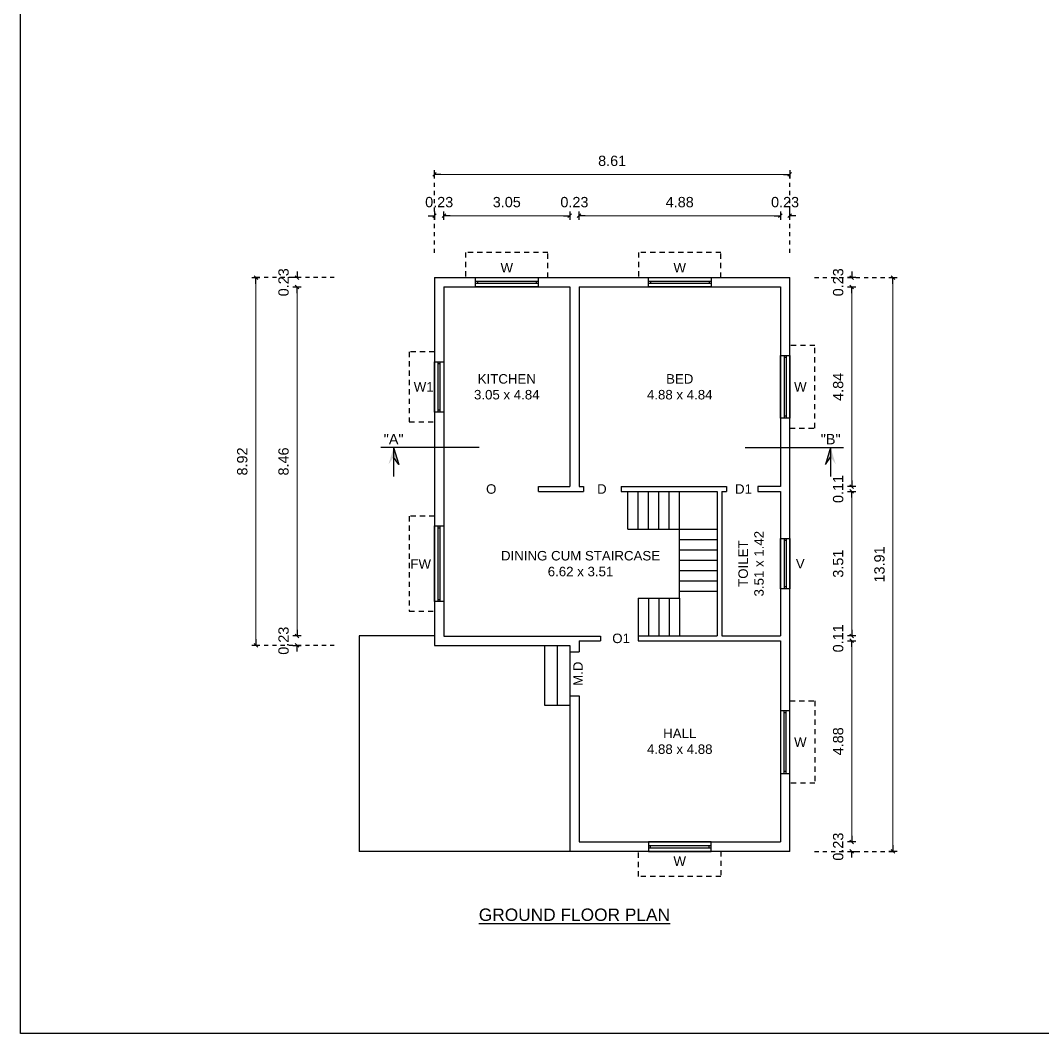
# Model space of a CAD drawing. Header units: metres. Extents: x 1126 to 1595, y 117 to 472.
# Drawn here: x 1389.98 to 1414.75, y 416.93 to 441.48 of the extents above; entities that cross this region are included whole.
import ezdxf
from ezdxf.enums import TextEntityAlignment as Align

# ---------------------------------------------------------------- set-up
doc = ezdxf.new("R2010")
doc.units = ezdxf.units.M
doc.linetypes.add('DOT', pattern=[0.25, 0, -0.25])
doc.linetypes.add('HIDDEN', pattern=[9.525, 6.35, -3.175])
for name, color, linetype in [('Sunshade', 8, 'HIDDEN'), ('TEXT', 7, 'Continuous'), ('Ventilator', 7, 'HIDDEN'), ('Window', 7, 'Continuous')]:
    doc.layers.add(name, color=color, linetype=linetype)
doc.styles.add('ARIAL', font='arial.ttf')
doc.styles.get("Standard").update_dxf_attribs({"font": 'arial.ttf', "height": 0.23})
doc.dimstyles.new('FLOOR DIM', dxfattribs={"dimtxt": 0.2, "dimasz": 0.05, "dimexe": 0.075, "dimexo": 0.3, "dimgap": 0.025, "dimtad": 0, "dimzin": 3, "dimdsep": 46, "dimtxsty": 'ARIAL', "dimblk": 'JM1', "dimcen": -0.09, "dimclrd": 5, "dimclre": 250, "dimclrt": 3, "dimazin": 0, "dimtfac": 0.65, "dimtix": 1, "dimtofl": 0, "dimtmove": 0, "dimatfit": 2, "dimfxl": 0, "dimfrac": 1, "dimtolj": 1, "dimlwd": 18, "dimlwe": -1, "dimarcsym": 0})

# ---------------------------------------------------------------- blocks, each defined once
blk = doc.blocks.new('JM1')
at = {"color": 2}
for p, q in [((-3, 0), (0, 0)), ((-0.88, -0.88), (0.88, 0.88)), ((0, 2), (0, -2))]:
    blk.add_line(p, q, dxfattribs=at)
blk = doc.blocks.new('*D638')
at = {"color": 5, "lineweight": 18}
for p, q in [((1399.966, 436.749), (1399.916, 436.749)), ((1400.294, 436.749), (1400.344, 436.749))]:
    blk.add_line(p, q, dxfattribs=at)
at = {"layer": 'Defpoints', "color": 0}
for p in [(1400.016, 436.749), (1400.016, 435.249), (1400.244, 435.021)]:
    blk.add_point(p, dxfattribs=at)
at = {"color": 5, "lineweight": 18, "xscale": 0.05, "yscale": 0.05, "zscale": 0.05}
blk.add_blockref('JM1', (1400.016, 436.749), dxfattribs=at)
at = {"color": 5, "lineweight": 18, "xscale": 0.05, "yscale": 0.05, "zscale": 0.05, "rotation": 180}
blk.add_blockref('JM1', (1400.244, 436.749), dxfattribs=at)
at = {"color": 3, "insert": (1400.13, 437.077), "char_height": 0.25, "attachment_point": 5, "style": 'ARIAL'}
blk.add_mtext('\\A1;0.23', dxfattribs=at)
blk = doc.blocks.new('*D639')
at = {"color": 250, "linetype": 'DOT', "ltscale": 0.25}
for p, q in [((1397.587, 435.249), (1395.612, 435.249)), ((1397.587, 426.334), (1395.612, 426.334))]:
    blk.add_line(p, q, dxfattribs=at)
at = {"color": 5, "lineweight": 18, "ltscale": 0.25}
blk.add_line((1395.687, 435.199), (1395.687, 426.384), dxfattribs=at)
at = {"layer": 'Defpoints', "color": 0, "linetype": 'ByBlock', "ltscale": 0.25}
for p in [(1398.187, 435.249), (1395.687, 426.334), (1398.187, 426.334)]:
    blk.add_point(p, dxfattribs=at)
at = {"color": 5, "linetype": 'ByBlock', "lineweight": 18, "ltscale": 0.25, "xscale": 0.05, "yscale": 0.05, "zscale": 0.05}
for p, rotation in [((1395.687, 435.249), 90), ((1395.687, 426.334), 270)]:
    blk.add_blockref('JM1', p, dxfattribs=dict(at, rotation=rotation))
at = {"color": 3, "linetype": 'ByBlock', "ltscale": 0.25, "insert": (1395.359, 430.792), "char_height": 0.25, "attachment_point": 5, "rotation": 90, "style": 'ARIAL'}
blk.add_mtext('\\A1;8.92', dxfattribs=at)
blk = doc.blocks.new('*D640')
at = {"color": 250, "linetype": 'DOT', "ltscale": 0.25}
for p, q in [((1400.016, 435.849), (1400.016, 437.824)), ((1408.626, 435.849), (1408.626, 437.824))]:
    blk.add_line(p, q, dxfattribs=at)
at = {"color": 5, "lineweight": 18, "ltscale": 0.25}
blk.add_line((1400.066, 437.749), (1408.576, 437.749), dxfattribs=at)
at = {"layer": 'Defpoints', "color": 0, "linetype": 'ByBlock', "ltscale": 0.25}
for p in [(1408.626, 437.749), (1400.016, 435.249), (1408.626, 435.249)]:
    blk.add_point(p, dxfattribs=at)
at = {"color": 5, "linetype": 'ByBlock', "lineweight": 18, "ltscale": 0.25, "xscale": 0.05, "yscale": 0.05, "zscale": 0.05, "rotation": 180}
blk.add_blockref('JM1', (1400.016, 437.749), dxfattribs=at)
at = {"color": 5, "linetype": 'ByBlock', "lineweight": 18, "ltscale": 0.25, "xscale": 0.05, "yscale": 0.05, "zscale": 0.05}
blk.add_blockref('JM1', (1408.626, 437.749), dxfattribs=at)
at = {"color": 3, "linetype": 'ByBlock', "ltscale": 0.25, "insert": (1404.321, 438.077), "char_height": 0.25, "attachment_point": 5, "style": 'ARIAL'}
blk.add_mtext('\\A1;8.61', dxfattribs=at)
blk = doc.blocks.new('*D641')
at = {"color": 5, "lineweight": 18, "ltscale": 50}
for p, q in [((1396.687, 435.299), (1396.687, 435.349)), ((1396.687, 434.971), (1396.687, 434.921))]:
    blk.add_line(p, q, dxfattribs=at)
at = {"layer": 'Defpoints', "color": 0, "ltscale": 50}
for p in [(1396.687, 435.249), (1398.187, 435.249), (1398.416, 435.021)]:
    blk.add_point(p, dxfattribs=at)
at = {"color": 5, "lineweight": 18, "ltscale": 50, "xscale": 0.05, "yscale": 0.05, "zscale": 0.05}
for p, rotation in [((1396.687, 435.249), 270), ((1396.687, 435.021), 90)]:
    blk.add_blockref('JM1', p, dxfattribs=dict(at, rotation=rotation))
at = {"color": 3, "ltscale": 50, "insert": (1396.359, 435.135), "char_height": 0.25, "attachment_point": 5, "rotation": 90, "style": 'ARIAL'}
blk.add_mtext('\\A1;0.23', dxfattribs=at)
blk = doc.blocks.new('*D642')
at = {"color": 5, "lineweight": 18}
blk.add_line((1396.687, 434.971), (1396.687, 426.613), dxfattribs=at)
at = {"layer": 'Defpoints', "color": 0}
for p in [(1398.416, 435.021), (1396.687, 426.563), (1398.416, 426.563)]:
    blk.add_point(p, dxfattribs=at)
at = {"color": 5, "lineweight": 18, "xscale": 0.05, "yscale": 0.05, "zscale": 0.05}
for p, rotation in [((1396.687, 435.021), 90), ((1396.687, 426.563), 270)]:
    blk.add_blockref('JM1', p, dxfattribs=dict(at, rotation=rotation))
at = {"color": 3, "insert": (1396.359, 430.792), "char_height": 0.25, "attachment_point": 5, "rotation": 90, "style": 'ARIAL'}
blk.add_mtext('\\A1;8.46', dxfattribs=at)
blk = doc.blocks.new('*D643')
at = {"color": 5, "lineweight": 18}
for p, q in [((1396.687, 426.613), (1396.687, 426.663)), ((1396.687, 426.284), (1396.687, 426.234))]:
    blk.add_line(p, q, dxfattribs=at)
at = {"layer": 'Defpoints', "color": 0}
for p in [(1398.416, 426.563), (1396.687, 426.334), (1398.187, 426.334)]:
    blk.add_point(p, dxfattribs=at)
at = {"color": 5, "lineweight": 18, "xscale": 0.05, "yscale": 0.05, "zscale": 0.05}
for p, rotation in [((1396.687, 426.563), 270), ((1396.687, 426.334), 90)]:
    blk.add_blockref('JM1', p, dxfattribs=dict(at, rotation=rotation))
at = {"color": 3, "insert": (1396.359, 426.448), "char_height": 0.25, "attachment_point": 5, "rotation": 90, "style": 'ARIAL'}
blk.add_mtext('\\A1;0.23', dxfattribs=at)
blk = doc.blocks.new('*D644')
at = {"color": 5, "lineweight": 18}
blk.add_line((1400.294, 436.749), (1403.242, 436.749), dxfattribs=at)
at = {"layer": 'Defpoints', "color": 0}
for p in [(1403.292, 436.749), (1400.244, 435.021), (1403.292, 435.021)]:
    blk.add_point(p, dxfattribs=at)
at = {"color": 5, "lineweight": 18, "xscale": 0.05, "yscale": 0.05, "zscale": 0.05, "rotation": 180}
blk.add_blockref('JM1', (1400.244, 436.749), dxfattribs=at)
at = {"color": 5, "lineweight": 18, "xscale": 0.05, "yscale": 0.05, "zscale": 0.05}
blk.add_blockref('JM1', (1403.292, 436.749), dxfattribs=at)
at = {"color": 3, "insert": (1401.768, 437.077), "char_height": 0.25, "attachment_point": 5, "style": 'ARIAL'}
blk.add_mtext('\\A1;3.05', dxfattribs=at)
blk = doc.blocks.new('*D645')
at = {"color": 5, "lineweight": 18}
for p, q in [((1403.242, 436.749), (1403.192, 436.749)), ((1403.571, 436.749), (1403.621, 436.749))]:
    blk.add_line(p, q, dxfattribs=at)
at = {"layer": 'Defpoints', "color": 0}
for p in [(1403.521, 436.749), (1403.292, 435.021), (1403.521, 435.021)]:
    blk.add_point(p, dxfattribs=at)
at = {"color": 5, "lineweight": 18, "xscale": 0.05, "yscale": 0.05, "zscale": 0.05}
blk.add_blockref('JM1', (1403.292, 436.749), dxfattribs=at)
at = {"color": 5, "lineweight": 18, "xscale": 0.05, "yscale": 0.05, "zscale": 0.05, "rotation": 180}
blk.add_blockref('JM1', (1403.521, 436.749), dxfattribs=at)
at = {"color": 3, "insert": (1403.407, 437.077), "char_height": 0.25, "attachment_point": 5, "style": 'ARIAL'}
blk.add_mtext('\\A1;0.23', dxfattribs=at)
blk = doc.blocks.new('*D646')
at = {"color": 5, "lineweight": 18}
blk.add_line((1403.571, 436.749), (1408.348, 436.749), dxfattribs=at)
at = {"layer": 'Defpoints', "color": 0}
for p in [(1408.398, 436.749), (1403.521, 435.021), (1408.398, 435.021)]:
    blk.add_point(p, dxfattribs=at)
at = {"color": 5, "lineweight": 18, "xscale": 0.05, "yscale": 0.05, "zscale": 0.05, "rotation": 180}
blk.add_blockref('JM1', (1403.521, 436.749), dxfattribs=at)
at = {"color": 5, "lineweight": 18, "xscale": 0.05, "yscale": 0.05, "zscale": 0.05}
blk.add_blockref('JM1', (1408.398, 436.749), dxfattribs=at)
at = {"color": 3, "insert": (1405.959, 437.077), "char_height": 0.25, "attachment_point": 5, "style": 'ARIAL'}
blk.add_mtext('\\A1;4.88', dxfattribs=at)
blk = doc.blocks.new('*D647')
at = {"color": 5, "lineweight": 18}
for p, q in [((1408.348, 436.749), (1408.298, 436.749)), ((1408.676, 436.749), (1408.726, 436.749))]:
    blk.add_line(p, q, dxfattribs=at)
at = {"layer": 'Defpoints', "color": 0}
for p in [(1408.626, 436.749), (1408.626, 435.249), (1408.398, 435.021)]:
    blk.add_point(p, dxfattribs=at)
at = {"color": 5, "lineweight": 18, "xscale": 0.05, "yscale": 0.05, "zscale": 0.05}
blk.add_blockref('JM1', (1408.398, 436.749), dxfattribs=at)
at = {"color": 5, "lineweight": 18, "xscale": 0.05, "yscale": 0.05, "zscale": 0.05, "rotation": 180}
blk.add_blockref('JM1', (1408.626, 436.749), dxfattribs=at)
at = {"color": 3, "insert": (1408.512, 437.077), "char_height": 0.25, "attachment_point": 5, "style": 'ARIAL'}
blk.add_mtext('\\A1;0.23', dxfattribs=at)
blk = doc.blocks.new('*D648')
at = {"color": 250, "linetype": 'DOT', "ltscale": 0.25}
for p, q in [((1409.226, 435.249), (1411.201, 435.249)), ((1409.226, 421.343), (1411.201, 421.343))]:
    blk.add_line(p, q, dxfattribs=at)
at = {"color": 5, "lineweight": 18, "ltscale": 0.25}
blk.add_line((1411.126, 435.199), (1411.126, 421.393), dxfattribs=at)
at = {"layer": 'Defpoints', "color": 0, "linetype": 'ByBlock', "ltscale": 0.25}
for p in [(1408.626, 435.249), (1408.626, 421.343), (1411.126, 421.343)]:
    blk.add_point(p, dxfattribs=at)
at = {"color": 5, "linetype": 'ByBlock', "lineweight": 18, "ltscale": 0.25, "xscale": 0.05, "yscale": 0.05, "zscale": 0.05}
for p, rotation in [((1411.126, 435.249), 90), ((1411.126, 421.343), 270)]:
    blk.add_blockref('JM1', p, dxfattribs=dict(at, rotation=rotation))
at = {"color": 3, "linetype": 'ByBlock', "ltscale": 0.25, "insert": (1410.799, 428.296), "char_height": 0.25, "attachment_point": 5, "rotation": 90, "style": 'ARIAL'}
blk.add_mtext('\\A1;13.91', dxfattribs=at)
blk = doc.blocks.new('*D649')
at = {"color": 5, "lineweight": 18, "ltscale": 50}
for p, q in [((1410.126, 435.299), (1410.126, 435.349)), ((1410.126, 434.971), (1410.126, 434.921))]:
    blk.add_line(p, q, dxfattribs=at)
at = {"layer": 'Defpoints', "color": 0, "ltscale": 50}
for p in [(1408.626, 435.249), (1410.126, 435.249), (1408.398, 435.021)]:
    blk.add_point(p, dxfattribs=at)
at = {"color": 5, "lineweight": 18, "ltscale": 50, "xscale": 0.05, "yscale": 0.05, "zscale": 0.05}
for p, rotation in [((1410.126, 435.249), 270), ((1410.126, 435.021), 90)]:
    blk.add_blockref('JM1', p, dxfattribs=dict(at, rotation=rotation))
at = {"color": 3, "ltscale": 50, "insert": (1409.799, 435.135), "char_height": 0.25, "attachment_point": 5, "rotation": 90, "style": 'ARIAL'}
blk.add_mtext('\\A1;0.23', dxfattribs=at)
blk = doc.blocks.new('*D650')
at = {"color": 5, "lineweight": 18}
blk.add_line((1410.126, 434.971), (1410.126, 430.232), dxfattribs=at)
at = {"layer": 'Defpoints', "color": 0}
for p in [(1408.398, 435.021), (1408.398, 430.182), (1410.126, 430.182)]:
    blk.add_point(p, dxfattribs=at)
at = {"color": 5, "lineweight": 18, "xscale": 0.05, "yscale": 0.05, "zscale": 0.05}
for p, rotation in [((1410.126, 435.021), 90), ((1410.126, 430.182), 270)]:
    blk.add_blockref('JM1', p, dxfattribs=dict(at, rotation=rotation))
at = {"color": 3, "insert": (1409.799, 432.601), "char_height": 0.25, "attachment_point": 5, "rotation": 90, "style": 'ARIAL'}
blk.add_mtext('\\A1;4.84', dxfattribs=at)
blk = doc.blocks.new('*D651')
at = {"color": 5, "lineweight": 18}
for p, q in [((1410.126, 430.232), (1410.126, 430.282)), ((1410.126, 430.018), (1410.126, 429.968))]:
    blk.add_line(p, q, dxfattribs=at)
at = {"layer": 'Defpoints', "color": 0}
for p in [(1408.398, 430.182), (1408.398, 430.068), (1410.126, 430.068)]:
    blk.add_point(p, dxfattribs=at)
at = {"color": 5, "lineweight": 18, "xscale": 0.05, "yscale": 0.05, "zscale": 0.05}
for p, rotation in [((1410.126, 430.182), 270), ((1410.126, 430.068), 90)]:
    blk.add_blockref('JM1', p, dxfattribs=dict(at, rotation=rotation))
at = {"color": 3, "insert": (1409.799, 430.125), "char_height": 0.25, "attachment_point": 5, "rotation": 90, "style": 'ARIAL'}
blk.add_mtext('\\A1;0.11', dxfattribs=at)
blk = doc.blocks.new('*D652')
at = {"color": 5, "lineweight": 18}
blk.add_line((1410.126, 430.018), (1410.126, 426.613), dxfattribs=at)
at = {"layer": 'Defpoints', "color": 0}
for p in [(1408.398, 430.068), (1408.398, 426.563), (1410.126, 426.563)]:
    blk.add_point(p, dxfattribs=at)
at = {"color": 5, "lineweight": 18, "xscale": 0.05, "yscale": 0.05, "zscale": 0.05}
for p, rotation in [((1410.126, 430.068), 90), ((1410.126, 426.563), 270)]:
    blk.add_blockref('JM1', p, dxfattribs=dict(at, rotation=rotation))
at = {"color": 3, "insert": (1409.799, 428.315), "char_height": 0.25, "attachment_point": 5, "rotation": 90, "style": 'ARIAL'}
blk.add_mtext('\\A1;3.51', dxfattribs=at)
blk = doc.blocks.new('*D653')
at = {"color": 5, "lineweight": 18}
for p, q in [((1410.126, 426.613), (1410.126, 426.663)), ((1410.126, 426.398), (1410.126, 426.348))]:
    blk.add_line(p, q, dxfattribs=at)
at = {"layer": 'Defpoints', "color": 0}
for p in [(1408.398, 426.563), (1408.398, 426.448), (1410.126, 426.448)]:
    blk.add_point(p, dxfattribs=at)
at = {"color": 5, "lineweight": 18, "xscale": 0.05, "yscale": 0.05, "zscale": 0.05}
for p, rotation in [((1410.126, 426.563), 270), ((1410.126, 426.448), 90)]:
    blk.add_blockref('JM1', p, dxfattribs=dict(at, rotation=rotation))
at = {"color": 3, "insert": (1409.799, 426.505), "char_height": 0.25, "attachment_point": 5, "rotation": 90, "style": 'ARIAL'}
blk.add_mtext('\\A1;0.11', dxfattribs=at)
blk = doc.blocks.new('*D654')
at = {"color": 5, "lineweight": 18}
blk.add_line((1410.126, 426.398), (1410.126, 421.621), dxfattribs=at)
at = {"layer": 'Defpoints', "color": 0}
for p in [(1408.398, 426.448), (1408.398, 421.571), (1410.126, 421.571)]:
    blk.add_point(p, dxfattribs=at)
at = {"color": 5, "lineweight": 18, "xscale": 0.05, "yscale": 0.05, "zscale": 0.05}
for p, rotation in [((1410.126, 426.448), 90), ((1410.126, 421.571), 270)]:
    blk.add_blockref('JM1', p, dxfattribs=dict(at, rotation=rotation))
at = {"color": 3, "insert": (1409.799, 424.01), "char_height": 0.25, "attachment_point": 5, "rotation": 90, "style": 'ARIAL'}
blk.add_mtext('\\A1;4.88', dxfattribs=at)
blk = doc.blocks.new('*D655')
at = {"color": 5, "lineweight": 18}
for p, q in [((1410.126, 421.621), (1410.126, 421.671)), ((1410.126, 421.293), (1410.126, 421.243))]:
    blk.add_line(p, q, dxfattribs=at)
at = {"layer": 'Defpoints', "color": 0}
for p in [(1408.398, 421.571), (1408.626, 421.343), (1410.126, 421.343)]:
    blk.add_point(p, dxfattribs=at)
at = {"color": 5, "lineweight": 18, "xscale": 0.05, "yscale": 0.05, "zscale": 0.05}
for p, rotation in [((1410.126, 421.571), 270), ((1410.126, 421.343), 90)]:
    blk.add_blockref('JM1', p, dxfattribs=dict(at, rotation=rotation))
at = {"color": 3, "insert": (1409.799, 421.457), "char_height": 0.25, "attachment_point": 5, "rotation": 90, "style": 'ARIAL'}
blk.add_mtext('\\A1;0.23', dxfattribs=at)

msp = doc.modelspace()

# ---------------------------------------------------------------- linework, layer by layer
for p, q in [((1400.016, 435.249), (1408.626, 435.249)), ((1400.016, 435.249), (1400.016, 426.334)), ((1408.626, 421.343), (1408.626, 435.249)), ((1400.244, 435.021), (1403.292, 435.021)), ((1400.244, 435.021), (1400.244, 426.562)), ((1403.292, 435.021), (1403.292, 430.182)), ((1403.521, 435.021), (1408.398, 435.021)), ((1403.521, 435.021), (1403.521, 430.182)), ((1408.398, 435.021), (1408.398, 430.182)), ((1402.54, 430.182), (1403.292, 430.182)), ((1402.54, 430.068), (1402.54, 430.182)), ((1402.54, 430.068), (1403.623, 430.068)), ((1403.521, 430.182), (1403.623, 430.182)), ((1403.623, 430.182), (1403.623, 430.068)), ((1404.537, 430.182), (1407.091, 430.182)), ((1404.537, 430.182), (1404.537, 430.068)), ((1404.537, 430.068), (1406.866, 430.068)), ((1404.702, 429.153), (1404.702, 430.068)), ((1404.952, 429.153), (1404.952, 430.068)), ((1405.202, 429.153), (1405.202, 430.068)), ((1405.452, 429.153), (1405.452, 430.068)), ((1405.702, 429.153), (1405.702, 430.068)), ((1405.952, 429.153), (1405.952, 430.068)), ((1406.866, 430.068), (1406.866, 426.563)), ((1406.981, 430.068), (1406.981, 426.563)), ((1406.981, 430.068), (1407.091, 430.068)), ((1407.091, 430.182), (1407.091, 430.068)), ((1408.398, 430.182), (1407.851, 430.182)), ((1407.851, 430.182), (1407.851, 430.068)), ((1407.851, 430.068), (1408.398, 430.068)), ((1408.398, 430.068), (1408.398, 426.563)), ((1404.702, 429.153), (1405.952, 429.153)), ((1405.952, 429.153), (1406.866, 429.153)), ((1405.952, 427.477), (1405.952, 429.153)), ((1405.952, 428.903), (1406.866, 428.903)), ((1405.952, 428.653), (1406.866, 428.653)), ((1405.952, 428.403), (1406.866, 428.403)), ((1405.952, 428.153), (1406.866, 428.153)), ((1405.952, 427.903), (1406.866, 427.903)), ((1405.952, 427.653), (1406.866, 427.653)), ((1405.952, 427.477), (1405.952, 426.563)), ((1400.016, 426.563), (1398.187, 426.563)), ((1398.187, 426.563), (1398.187, 421.343)), ((1400.244, 426.562), (1404.042, 426.562)), ((1403.292, 426.562), (1403.292, 426.562)), ((1404.042, 426.562), (1404.042, 426.448)), ((1404.952, 426.563), (1406.866, 426.563)), ((1404.952, 426.563), (1404.952, 426.448)), ((1406.981, 426.563), (1408.398, 426.563)), ((1400.016, 426.334), (1403.292, 426.334)), ((1402.683, 426.334), (1402.683, 424.886)), ((1402.988, 426.334), (1402.988, 424.886)), ((1403.292, 426.334), (1403.292, 425.115)), ((1403.521, 426.448), (1404.042, 426.448)), ((1403.521, 426.448), (1403.521, 426.182)), ((1404.952, 426.448), (1408.398, 426.448)), ((1408.398, 426.448), (1408.398, 421.571)), ((1403.292, 426.182), (1403.521, 426.182)), ((1403.292, 425.115), (1403.521, 425.115)), ((1403.292, 425.115), (1403.292, 421.724)), ((1403.521, 425.115), (1403.521, 421.571)), ((1402.683, 424.886), (1403.292, 424.886)), ((1403.292, 421.724), (1403.292, 421.343)), ((1408.626, 421.343), (1398.187, 421.343)), ((1403.521, 421.571), (1408.398, 421.571))]:
    msp.add_line(p, q)
at = {"color": 7}
for p, q in [((1401.097, 431.128), (1398.716, 431.128)), ((1399.026, 431.128), (1399.026, 430.428)), ((1399.026, 431.128), (1399.152, 430.719)), ((1407.545, 431.128), (1409.926, 431.128)), ((1409.616, 431.128), (1409.49, 430.719)), ((1409.616, 431.128), (1409.616, 430.428)), ((1399.152, 430.719), (1399.026, 430.895)), ((1409.49, 430.719), (1409.616, 430.895))]:
    msp.add_line(p, q, dxfattribs=at)
at = {"linetype": 'HIDDEN'}
for p, q in [((1404.952, 427.477), (1404.952, 426.563)), ((1404.952, 427.477), (1405.952, 427.477)), ((1405.202, 427.477), (1405.202, 426.563)), ((1405.452, 427.477), (1405.452, 426.563)), ((1405.702, 427.477), (1405.702, 426.563))]:
    msp.add_line(p, q, dxfattribs=at)
msp.add_lwpolyline([(1389.982, 457.76), (1439.521, 457.76), (1439.521, 416.927), (1389.982, 416.927)], close=True)
at = {"color": 7}
for points in [[(1398.9, 430.719), (1399.026, 431.128), (1399.026, 430.895)], [(1399.152, 430.719), (1399.026, 431.128), (1399.026, 430.895)], [(1409.49, 430.719), (1409.616, 431.128), (1409.616, 430.895)], [(1409.742, 430.719), (1409.616, 431.128), (1409.616, 430.895)]]:
    msp.add_solid(points, dxfattribs=at)
at = {"layer": 'Sunshade', "linetype": 'HIDDEN', "ltscale": 0.02}
for points in [[(1402.766, 435.249), (1402.766, 435.859), (1400.77, 435.859), (1400.77, 435.249)], [(1406.957, 435.249), (1406.957, 435.859), (1404.961, 435.859), (1404.961, 435.249)], [(1408.626, 431.603), (1409.236, 431.603), (1409.236, 433.599), (1408.626, 433.599)], [(1400.016, 433.449), (1399.406, 433.449), (1399.406, 431.753), (1400.016, 431.753)], [(1400.016, 429.468), (1399.406, 429.468), (1399.406, 427.162), (1400.016, 427.162)], [(1408.626, 424.989), (1409.236, 424.989), (1409.236, 422.993), (1408.626, 422.993)], [(1406.957, 421.343), (1406.957, 420.733), (1404.961, 420.733), (1404.961, 421.343)]]:
    msp.add_lwpolyline(points, dxfattribs=at)
at = {"layer": 'Ventilator'}
for p, q in [((1408.487, 428.925), (1408.487, 427.705)), ((1408.538, 428.925), (1408.538, 427.705))]:
    msp.add_line(p, q, dxfattribs=at)
at = {"layer": 'Window'}
for p, q in [((1401.008, 435.161), (1402.528, 435.161)), ((1401.008, 435.11), (1402.528, 435.11)), ((1405.199, 435.161), (1406.719, 435.161)), ((1405.199, 435.11), (1406.719, 435.11)), ((1408.487, 433.361), (1408.487, 431.841)), ((1408.538, 433.361), (1408.538, 431.841)), ((1400.104, 431.991), (1400.104, 433.211)), ((1400.155, 431.991), (1400.155, 433.211)), ((1400.104, 427.4), (1400.104, 429.23)), ((1400.155, 427.4), (1400.155, 429.23)), ((1408.487, 423.231), (1408.487, 424.751)), ((1408.538, 423.231), (1408.538, 424.751)), ((1405.199, 421.482), (1406.719, 421.482)), ((1405.199, 421.431), (1406.719, 421.431))]:
    msp.add_line(p, q, dxfattribs=at)
at = {"layer": 'Window', "linetype": 'ByBlock'}
for p, q in [((1401.059, 435.161), (1401.059, 435.11)), ((1402.481, 435.161), (1402.481, 435.11)), ((1405.25, 435.161), (1405.25, 435.11)), ((1406.672, 435.161), (1406.672, 435.11)), ((1408.538, 433.311), (1408.487, 433.311)), ((1400.104, 433.164), (1400.155, 433.164)), ((1400.104, 432.042), (1400.155, 432.042)), ((1408.538, 431.889), (1408.487, 431.889)), ((1400.104, 429.183), (1400.155, 429.183)), ((1408.538, 428.874), (1408.487, 428.874)), ((1408.538, 427.753), (1408.487, 427.753)), ((1400.104, 427.451), (1400.155, 427.451)), ((1408.538, 424.703), (1408.487, 424.703)), ((1408.538, 423.282), (1408.487, 423.282)), ((1405.25, 421.431), (1405.25, 421.482)), ((1406.672, 421.431), (1406.672, 421.482))]:
    msp.add_line(p, q, dxfattribs=at)
for points in [[(1401.008, 435.021), (1401.008, 435.249), (1402.528, 435.249), (1402.528, 435.021)], [(1405.199, 435.021), (1405.199, 435.249), (1406.719, 435.249), (1406.719, 435.021)], [(1408.398, 433.361), (1408.626, 433.361), (1408.626, 431.841), (1408.398, 431.841)], [(1400.244, 431.991), (1400.016, 431.991), (1400.016, 433.211), (1400.244, 433.211)], [(1400.244, 427.4), (1400.016, 427.4), (1400.016, 429.23), (1400.244, 429.23)], [(1408.398, 428.925), (1408.626, 428.925), (1408.626, 427.705), (1408.398, 427.705)], [(1408.398, 423.231), (1408.626, 423.231), (1408.626, 424.751), (1408.398, 424.751)], [(1405.199, 421.571), (1405.199, 421.343), (1406.719, 421.343), (1406.719, 421.571)]]:
    msp.add_lwpolyline(points, close=True, dxfattribs=at)

# ---------------------------------------------------------------- texts
at = {"color": 7, "style": 'ARIAL'}
for s, p in [('"A"', (1399.026, 431.208)), ('"B"', (1409.617, 431.208))]:
    msp.add_text(s, height=0.25, dxfattribs=at).set_placement(p, align=Align.CENTER)
at = {"char_height": 0.23, "attachment_point": 5}
for s, insert in [('KITCHEN\\P3.05 x 4.84', (1401.768, 432.601)), ('BED\\P4.88 x 4.84', (1405.959, 432.601)), ('DINING CUM STAIRCASE\\P6.62 x 3.51', (1403.555, 428.315)), ('HALL\\P4.88 x 4.88', (1405.959, 424.01))]:
    msp.add_mtext(s, dxfattribs=dict(at, insert=insert))
at = {"insert": (1407.689, 428.315), "char_height": 0.23, "attachment_point": 5, "rotation": 90}
msp.add_mtext('TOILET\\P3.51 x 1.42', dxfattribs=at)
at = {"layer": 'TEXT', "style": 'ARIAL'}
for s, p in [('W', (1401.768, 435.488)), ('W', (1405.959, 435.488)), ('W', (1408.882, 432.601)), ('FW', (1399.682, 428.309)), ('W', (1408.882, 423.991)), ('W', (1405.959, 421.104))]:
    msp.add_text(s, height=0.23, dxfattribs=at).set_placement(p, align=Align.MIDDLE_CENTER)
for s, rotation, p in [('W1', 0.002, (1399.754, 432.601)), ('O', 0.002, (1401.391, 430.125)), ('D', 0.002, (1404.072, 430.125)), ('D1', 0.002, (1407.504, 430.125)), ('V', 0.002, (1408.88, 428.315)), ('O1', 0.002, (1404.538, 426.505)), ('M.D', 90, (1403.493, 425.648))]:
    msp.add_text(s, height=0.23, rotation=rotation, dxfattribs=at).set_placement(p, align=Align.MIDDLE_CENTER)
at = {"layer": 'TEXT', "insert": (1403.407, 419.805), "char_height": 0.3, "width": 4.78593, "attachment_point": 5, "style": 'ARIAL'}
msp.add_mtext('{\\fArial|b0|i0|c0|p18;\\LGROUND FLOOR PLAN\\l }', dxfattribs=at)

# ---------------------------------------------------------------- dimensions: what is measured, and where the dimension line sits
at = {"color": 7, "linetype": 'ByBlock', "ltscale": 0.25}
for p1, p2, distance, picture, middle in [((1400.016, 435.249), (1408.626, 435.249), 2.5, '*D640', (1404.321, 438.077)), ((1398.1869, 435.2494), (1398.1869, 426.334), -2.5, '*D639', (1395.3593, 430.7917)), ((1408.626, 435.249), (1408.626, 421.343), 2.5, '*D648', (1410.799, 428.296))]:
    dim = msp.add_aligned_dim(p1=p1, p2=p2, distance=distance, dimstyle='FLOOR DIM', override={"dimtxt": 0.25, "dimexo": 0.6, "dimgap": 0.2, "dimtad": 1, "dimpost": '\\X'}, dxfattribs=at)
    dim.commit()
    dim.dimension.update_dxf_attribs({"geometry": picture, "text_midpoint": middle})
at = {"color": 7}
dim = msp.add_linear_dim(base=(1400.016, 436.749), p1=(1400.244, 435.021), p2=(1400.016, 435.249), dimstyle='FLOOR DIM', override={"dimtxt": 0.25, "dimgap": 0.2, "dimtad": 1, "dimpost": '\\X', "dimse1": 1, "dimse2": 1, "dimtmove": 2}, dxfattribs=at)
dim.commit()
dim.dimension.update_dxf_attribs({"geometry": '*D638', "text_midpoint": (1400.13, 437.077)})
for base, p1, p2, picture, middle in [((1403.292, 436.749), (1400.244, 435.021), (1403.292, 435.021), '*D644', (1401.768, 437.077)), ((1403.521, 436.749), (1403.292, 435.021), (1403.521, 435.021), '*D645', (1403.407, 437.077)), ((1408.398, 436.749), (1403.521, 435.021), (1408.398, 435.021), '*D646', (1405.959, 437.077)), ((1408.626, 436.749), (1408.398, 435.021), (1408.626, 435.249), '*D647', (1408.512, 437.077))]:
    dim = msp.add_linear_dim(base=base, p1=p1, p2=p2, dimstyle='FLOOR DIM', override={"dimtxt": 0.25, "dimgap": 0.2, "dimtad": 1, "dimpost": '\\X', "dimse1": 1, "dimse2": 1, "dimtmove": 2})
    dim.commit()
    dim.dimension.update_dxf_attribs({"geometry": picture, "text_midpoint": middle})
at = {"ltscale": 50}
for base, p1, p2, picture, middle in [((1396.687, 435.249), (1398.416, 435.021), (1398.187, 435.249), '*D641', (1396.359, 435.135)), ((1410.126, 435.249), (1408.398, 435.021), (1408.626, 435.249), '*D649', (1409.799, 435.135))]:
    dim = msp.add_linear_dim(base=base, p1=p1, p2=p2, angle=270, dimstyle='FLOOR DIM', override={"dimtxt": 0.25, "dimgap": 0.2, "dimtad": 1, "dimpost": '\\X', "dimse1": 1, "dimse2": 1, "dimtmove": 2}, dxfattribs=at)
    dim.commit()
    dim.dimension.update_dxf_attribs({"geometry": picture, "text_midpoint": middle})
for base, p1, p2, picture, middle in [((1396.687, 426.563), (1398.416, 435.021), (1398.416, 426.563), '*D642', (1396.359, 430.792)), ((1410.126, 430.182), (1408.398, 435.021), (1408.398, 430.182), '*D650', (1409.799, 432.601)), ((1410.126, 430.068), (1408.398, 430.182), (1408.398, 430.068), '*D651', (1409.799, 430.125)), ((1410.1263, 426.5626), (1408.3977, 430.0678), (1408.3977, 426.5626), '*D652', (1409.7986, 428.3152)), ((1396.687, 426.334), (1398.416, 426.563), (1398.187, 426.334), '*D643', (1396.359, 426.448)), ((1410.1263, 426.4483), (1408.3977, 426.5626), (1408.3977, 426.4483), '*D653', (1409.7987, 426.5054)), ((1410.126, 421.571), (1408.398, 426.448), (1408.398, 421.571), '*D654', (1409.799, 424.01)), ((1410.126, 421.343), (1408.398, 421.571), (1408.626, 421.343), '*D655', (1409.799, 421.457))]:
    dim = msp.add_linear_dim(base=base, p1=p1, p2=p2, angle=270, dimstyle='FLOOR DIM', override={"dimtxt": 0.25, "dimgap": 0.2, "dimtad": 1, "dimpost": '\\X', "dimse1": 1, "dimse2": 1, "dimtmove": 2})
    dim.commit()
    dim.dimension.update_dxf_attribs({"geometry": picture, "text_midpoint": middle})

doc.saveas('drawing.dxf')
